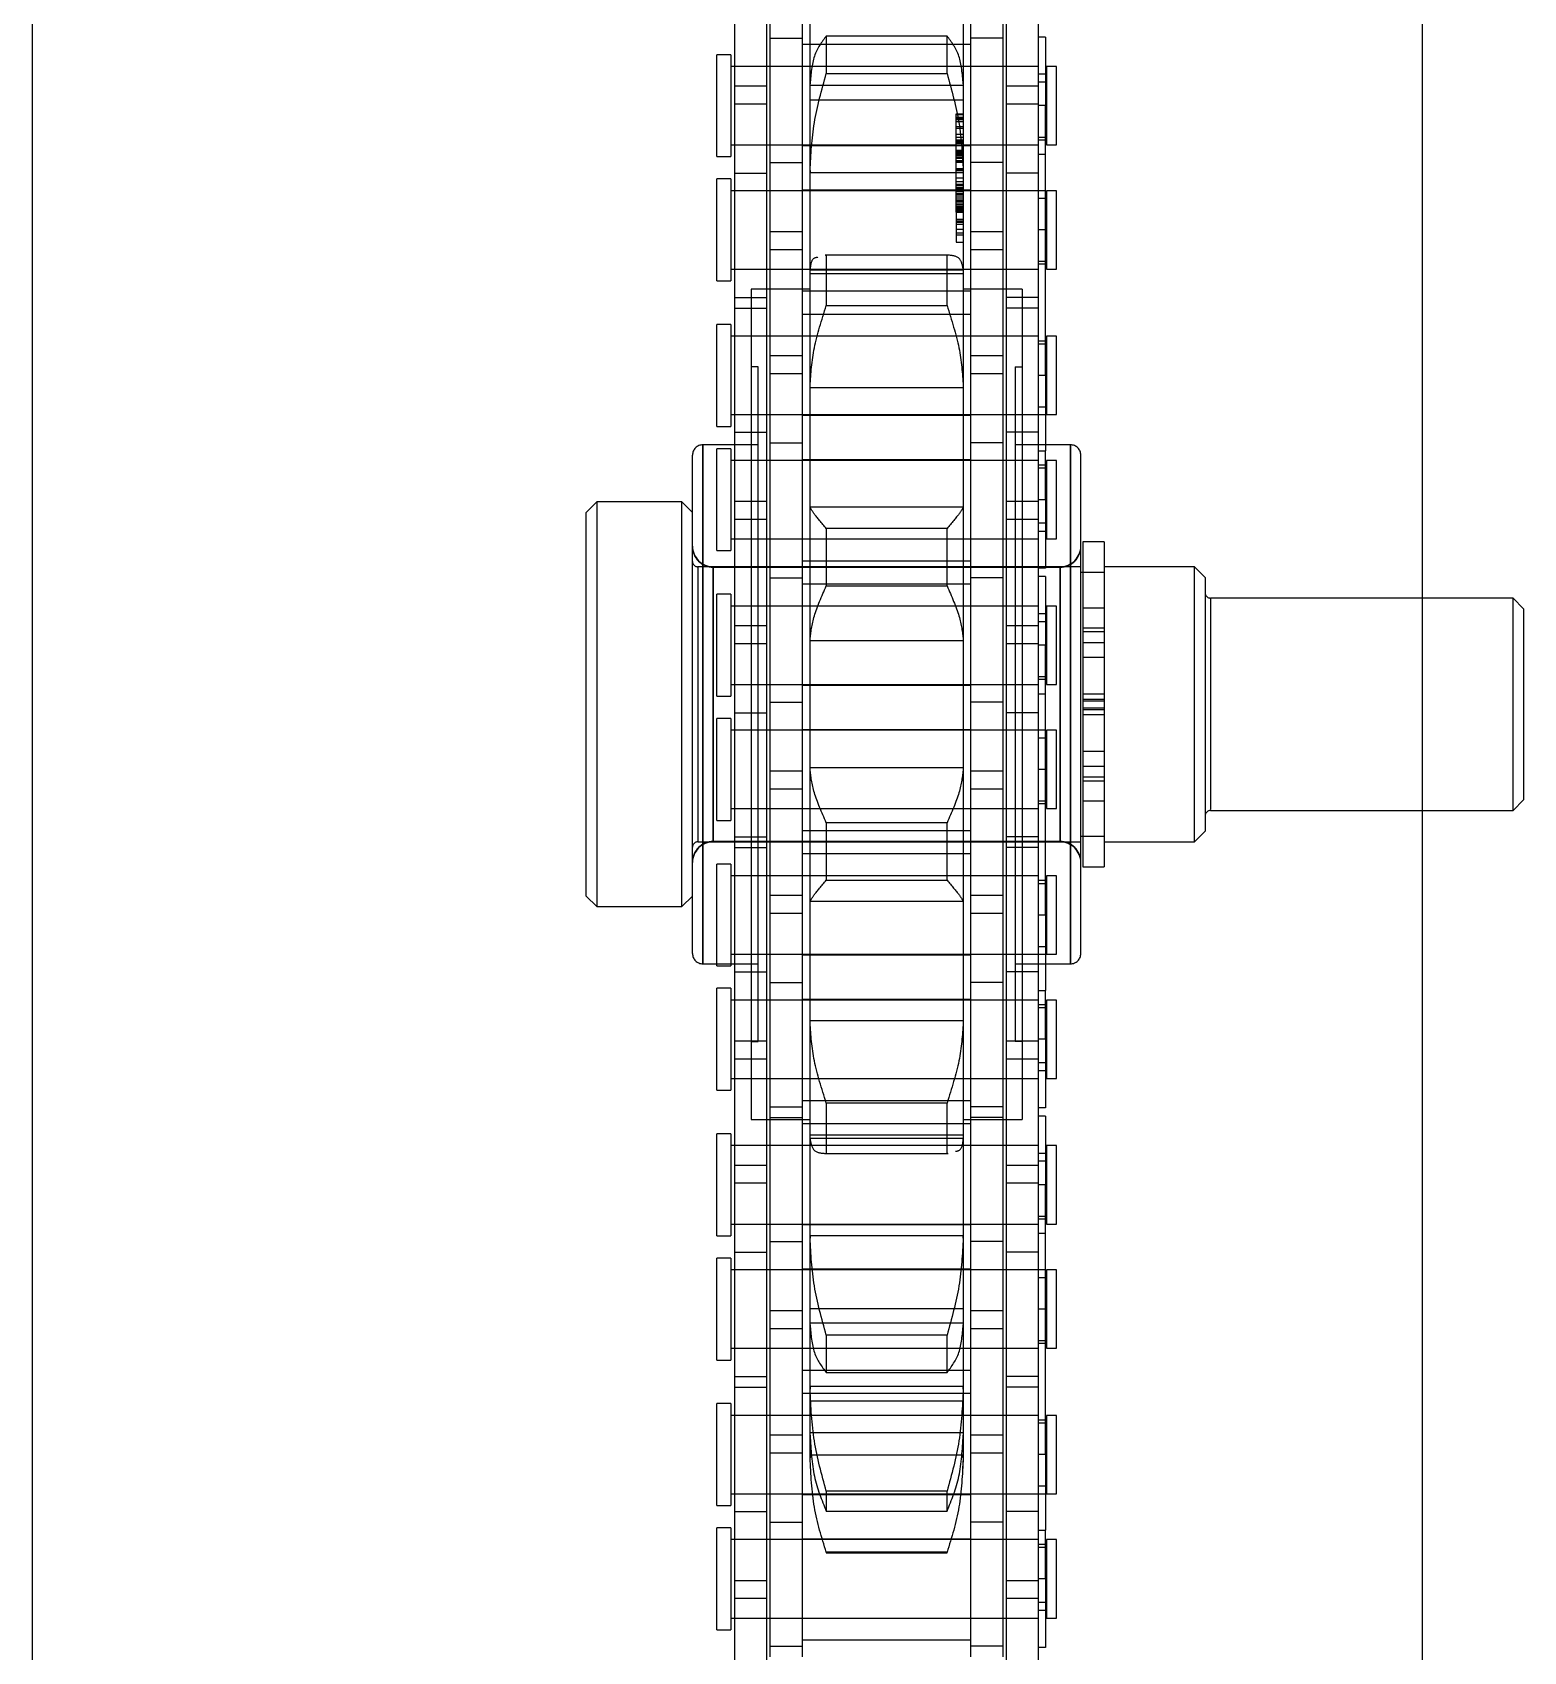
# Model space of a CAD drawing. Header units: metres. Extents: x 0 to 63075, y 0 to 44550.
# Drawn here: x 14315.1 to 14385.4, y 28914.9 to 28991.1 of the extents above; entities that cross this region are included whole.
import ezdxf

# ---------------------------------------------------------------- set-up
doc = ezdxf.new("R2010")
doc.units = ezdxf.units.M
doc.header["$LTSCALE"] = 75
doc.linetypes.add('HIDDEN2', pattern=[4.7625, 3.175, -1.5875])
for name, color, linetype in [('SDM', 7, 'Continuous'), ('SL4', 4, 'Continuous'), ('ST1', 7, 'HIDDEN2')]:
    doc.layers.add(name, color=color, linetype=linetype)

# ---------------------------------------------------------------- blocks, each defined once
blk = doc.blocks.new('A$Ca53c419a')
at = {"layer": 'SL4'}
for p, q in [((2339.738, 281.235), (3664.713, 281.235)), ((2339.738, 215.76), (3664.713, 215.76))]:
    blk.add_line(p, q, dxfattribs=at)
at = {"layer": 'ST1'}
for p, q in [((2549.87, 255.145), (2549.37, 254.645)), ((2568.42, 254.645), (2549.37, 254.645)), ((2549.37, 254.645), (2549.37, 250.645)), ((2549.87, 255.145), (2567.92, 255.145)), ((2568.42, 254.645), (2567.92, 255.145)), ((2568.42, 250.645), (2568.42, 254.645)), ((2547.169, 250.145), (2570.621, 250.145)), ((2549.37, 250.645), (2568.42, 250.645)), ((2549.37, 250.645), (2549.87, 250.145)), ((2567.92, 250.145), (2568.42, 250.645)), ((2546.68, 249.656), (2571.11, 249.656)), ((2546.68, 249.656), (2546.68, 247.056)), ((2571.11, 249.656), (2546.68, 249.656)), ((2565.37, 249.895), (2552.42, 249.895)), ((2552.42, 249.895), (2552.42, 231.855)), ((2565.37, 231.855), (2565.37, 249.895)), ((2571.11, 247.056), (2571.11, 249.656)), ((2515.329, 249), (2520.126, 249)), ((2515.329, 249), (2515.329, 248.342)), ((2520.126, 248.342), (2520.126, 249)), ((2521.177, 249), (2525.974, 249)), ((2521.177, 249), (2521.177, 248.342)), ((2525.974, 248.342), (2525.974, 249)), ((2528.029, 249), (2532.826, 249)), ((2528.029, 249), (2528.029, 248.342)), ((2532.826, 248.342), (2532.826, 249)), ((2533.877, 249), (2538.674, 249)), ((2533.877, 249), (2533.877, 248.342)), ((2538.674, 248.342), (2538.674, 249)), ((2540.729, 249), (2545.526, 249)), ((2540.729, 249), (2540.729, 248.342)), ((2545.526, 248.342), (2545.526, 249)), ((2546.577, 249), (2551.374, 249)), ((2546.577, 249), (2546.577, 248.342)), ((2551.374, 248.342), (2551.374, 249)), ((2552.42, 249.168), (2552.42, 232.832)), ((2565.345, 249.168), (2552.445, 249.168)), ((2552.445, 232.832), (2552.445, 249.168)), ((2552.445, 249.168), (2565.345, 249.168)), ((2553.429, 249), (2558.226, 249)), ((2553.429, 249), (2553.429, 248.342)), ((2558.226, 248.342), (2558.226, 249)), ((2559.277, 249), (2564.074, 249)), ((2559.277, 249), (2559.277, 248.342)), ((2564.074, 248.342), (2564.074, 249)), ((2565.345, 249.168), (2565.345, 232.832)), ((2565.37, 232.832), (2565.37, 249.168)), ((2566.129, 249), (2570.926, 249)), ((2566.129, 249), (2566.129, 248.342)), ((2570.926, 248.342), (2570.926, 249)), ((2571.977, 249), (2576.774, 249)), ((2571.977, 249), (2571.977, 248.342)), ((2576.774, 248.342), (2576.774, 249)), ((2578.829, 249), (2583.626, 249)), ((2578.829, 249), (2578.829, 248.342)), ((2583.626, 248.342), (2583.626, 249)), ((2584.677, 249), (2589.474, 249)), ((2584.677, 249), (2584.677, 248.342)), ((2589.474, 248.342), (2589.474, 249)), ((2507.701, 248.157), (2516.796, 248.157)), ((2520.126, 248.342), (2515.329, 248.342)), ((2515.883, 248.342), (2515.883, 233.843)), ((2515.883, 248.157), (2515.883, 246.637)), ((2516.796, 248.157), (2517.656, 248.157)), ((2516.796, 246.637), (2516.796, 248.157)), ((2517.656, 248.157), (2526.751, 248.157)), ((2517.656, 248.157), (2517.656, 246.637)), ((2519.573, 233.843), (2519.573, 248.342)), ((2519.573, 246.637), (2519.573, 248.157)), ((2520.903, 248.157), (2520.903, 246.637)), ((2525.974, 248.342), (2521.177, 248.342)), ((2521.731, 248.342), (2521.731, 233.843)), ((2521.731, 248.157), (2521.731, 246.637)), ((2525.421, 233.843), (2525.421, 248.342)), ((2525.421, 246.637), (2525.421, 248.157)), ((2526.751, 248.157), (2526.751, 246.637)), ((2526.751, 248.157), (2533.101, 248.157)), ((2527.253, 248.157), (2527.253, 246.637)), ((2532.826, 248.342), (2528.029, 248.342)), ((2528.583, 248.342), (2528.583, 233.843)), ((2528.583, 248.157), (2528.583, 246.637)), ((2532.273, 233.843), (2532.273, 248.342)), ((2532.273, 246.637), (2532.273, 248.157)), ((2533.101, 248.157), (2533.101, 246.637)), ((2533.101, 248.157), (2542.196, 248.157)), ((2538.674, 248.342), (2533.877, 248.342)), ((2534.431, 248.342), (2534.431, 233.843)), ((2534.431, 248.157), (2534.431, 246.637)), ((2536.348, 246.637), (2536.348, 248.157)), ((2537.208, 248.157), (2537.208, 246.637)), ((2538.121, 233.843), (2538.121, 248.342)), ((2538.121, 246.637), (2538.121, 248.157)), ((2545.526, 248.342), (2540.729, 248.342)), ((2541.283, 248.342), (2541.283, 233.843)), ((2541.283, 248.157), (2541.283, 246.637)), ((2542.196, 248.157), (2543.056, 248.157)), ((2542.196, 246.637), (2542.196, 248.157)), ((2543.056, 248.157), (2552.151, 248.157)), ((2543.056, 248.157), (2543.056, 246.637)), ((2544.973, 233.843), (2544.973, 248.342)), ((2544.973, 246.637), (2544.973, 248.157)), ((2546.303, 248.157), (2546.303, 246.637)), ((2551.374, 248.342), (2546.577, 248.342)), ((2547.131, 248.342), (2547.131, 233.843)), ((2547.131, 248.157), (2547.131, 246.637)), ((2550.821, 233.843), (2550.821, 248.342)), ((2550.821, 246.637), (2550.821, 248.157)), ((2552.151, 248.157), (2552.151, 246.637)), ((2552.151, 248.157), (2558.501, 248.157)), ((2552.653, 248.157), (2552.653, 246.637)), ((2558.226, 248.342), (2553.429, 248.342)), ((2553.983, 248.342), (2553.983, 233.843)), ((2553.983, 248.157), (2553.983, 246.637)), ((2557.673, 233.843), (2557.673, 248.342)), ((2557.673, 246.637), (2557.673, 248.157)), ((2558.501, 248.157), (2558.501, 246.637)), ((2558.501, 248.157), (2567.596, 248.157)), ((2564.074, 248.342), (2559.277, 248.342)), ((2559.831, 248.342), (2559.831, 233.843)), ((2559.831, 248.157), (2559.831, 246.637)), ((2561.748, 246.637), (2561.748, 248.157)), ((2562.608, 248.157), (2562.608, 246.637)), ((2563.521, 233.843), (2563.521, 248.342)), ((2563.521, 246.637), (2563.521, 248.157)), ((2570.926, 248.342), (2566.129, 248.342)), ((2566.683, 248.342), (2566.683, 233.843)), ((2566.683, 248.157), (2566.683, 246.637)), ((2567.596, 248.157), (2568.456, 248.157)), ((2567.596, 246.637), (2567.596, 248.157)), ((2568.456, 248.157), (2577.551, 248.157)), ((2568.456, 248.157), (2568.456, 246.637)), ((2570.373, 233.843), (2570.373, 248.342)), ((2570.373, 246.637), (2570.373, 248.157)), ((2571.703, 248.157), (2571.703, 246.637)), ((2576.774, 248.342), (2571.977, 248.342)), ((2572.531, 248.342), (2572.531, 233.843)), ((2572.531, 248.157), (2572.531, 246.637)), ((2576.221, 233.843), (2576.221, 248.342)), ((2576.221, 246.637), (2576.221, 248.157)), ((2577.551, 248.157), (2577.551, 246.637)), ((2577.551, 248.157), (2583.901, 248.157)), ((2578.053, 248.157), (2578.053, 246.637)), ((2583.626, 248.342), (2578.829, 248.342)), ((2579.383, 248.342), (2579.383, 233.843)), ((2579.383, 248.157), (2579.383, 246.637)), ((2583.073, 233.843), (2583.073, 248.342)), ((2583.073, 246.637), (2583.073, 248.157)), ((2583.901, 248.157), (2583.901, 246.637)), ((2583.901, 248.157), (2592.996, 248.157)), ((2589.474, 248.342), (2584.677, 248.342)), ((2585.231, 248.342), (2585.231, 233.843)), ((2585.231, 248.157), (2585.231, 246.637)), ((2587.148, 246.637), (2587.148, 248.157)), ((2588.008, 248.157), (2588.008, 246.637)), ((2588.921, 233.843), (2588.921, 248.342)), ((2588.921, 246.637), (2588.921, 248.157)), ((2578.439, 247.375), (2539.351, 247.375)), ((2539.351, 247.375), (2539.351, 244.605)), ((2543.016, 247.375), (2543.016, 247.056)), ((2543.016, 247.056), (2574.775, 247.056)), ((2574.775, 247.056), (2574.775, 247.375)), ((2578.439, 244.605), (2578.439, 247.375)), ((2507.701, 246.637), (2516.796, 246.637)), ((2514.051, 246.485), (2520.401, 246.485)), ((2514.553, 246.485), (2514.553, 244.965)), ((2515.883, 246.485), (2515.883, 244.965)), ((2516.796, 246.637), (2517.656, 246.637)), ((2517.656, 246.637), (2526.751, 246.637)), ((2519.573, 244.965), (2519.573, 246.485)), ((2520.401, 246.485), (2520.401, 244.965)), ((2520.401, 246.485), (2529.496, 246.485)), ((2521.731, 246.485), (2521.731, 244.965)), ((2523.648, 244.965), (2523.648, 246.485)), ((2524.508, 246.485), (2524.508, 244.965)), ((2525.421, 244.965), (2525.421, 246.485)), ((2526.751, 246.637), (2533.101, 246.637)), ((2528.583, 246.485), (2528.583, 244.965)), ((2529.496, 246.485), (2530.356, 246.485)), ((2529.496, 244.965), (2529.496, 246.485)), ((2530.356, 246.485), (2539.451, 246.485)), ((2530.356, 246.485), (2530.356, 244.965)), ((2532.273, 244.965), (2532.273, 246.485)), ((2533.101, 246.637), (2542.196, 246.637)), ((2533.603, 246.485), (2533.603, 244.965)), ((2534.431, 246.485), (2534.431, 244.965)), ((2538.121, 244.965), (2538.121, 246.485)), ((2539.451, 246.485), (2539.451, 244.965)), ((2539.451, 246.485), (2545.801, 246.485)), ((2539.953, 246.485), (2539.953, 244.965)), ((2541.283, 246.485), (2541.283, 244.965)), ((2542.196, 246.637), (2543.056, 246.637)), ((2543.056, 246.637), (2552.151, 246.637)), ((2544.973, 244.965), (2544.973, 246.485)), ((2545.801, 246.485), (2545.801, 244.965)), ((2545.801, 246.485), (2554.896, 246.485)), ((2547.131, 246.485), (2547.131, 244.965)), ((2549.048, 244.965), (2549.048, 246.485)), ((2549.908, 246.485), (2549.908, 244.965)), ((2550.821, 244.965), (2550.821, 246.485)), ((2552.151, 246.637), (2558.501, 246.637)), ((2553.983, 246.485), (2553.983, 244.965)), ((2554.896, 246.485), (2555.756, 246.485)), ((2554.896, 244.965), (2554.896, 246.485)), ((2555.756, 246.485), (2564.851, 246.485)), ((2555.756, 246.485), (2555.756, 244.965)), ((2557.673, 244.965), (2557.673, 246.485)), ((2558.501, 246.637), (2567.596, 246.637)), ((2559.003, 246.485), (2559.003, 244.965)), ((2559.831, 246.485), (2559.831, 244.965)), ((2563.521, 244.965), (2563.521, 246.485)), ((2564.851, 246.485), (2564.851, 244.965)), ((2564.851, 246.485), (2571.201, 246.485)), ((2565.353, 246.485), (2565.353, 244.965)), ((2566.683, 246.485), (2566.683, 244.965)), ((2567.596, 246.637), (2568.456, 246.637)), ((2568.456, 246.637), (2577.551, 246.637)), ((2570.373, 244.965), (2570.373, 246.485)), ((2571.201, 246.485), (2571.201, 244.965)), ((2571.201, 246.485), (2580.296, 246.485)), ((2572.531, 246.485), (2572.531, 244.965)), ((2574.448, 244.965), (2574.448, 246.485)), ((2575.308, 246.485), (2575.308, 244.965)), ((2576.221, 244.965), (2576.221, 246.485)), ((2577.551, 246.637), (2583.901, 246.637)), ((2579.383, 246.485), (2579.383, 244.965)), ((2580.296, 246.485), (2581.156, 246.485)), ((2580.296, 244.965), (2580.296, 246.485)), ((2581.156, 246.485), (2590.251, 246.485)), ((2581.156, 246.485), (2581.156, 244.965)), ((2583.073, 244.965), (2583.073, 246.485)), ((2583.901, 246.637), (2592.996, 246.637)), ((2584.403, 246.485), (2584.403, 244.965)), ((2585.231, 246.485), (2585.231, 244.965)), ((2588.921, 244.965), (2588.921, 246.485)), ((2590.251, 246.485), (2590.251, 244.965)), ((2590.251, 246.485), (2596.601, 246.485)), ((2514.051, 244.965), (2520.401, 244.965)), ((2514.836, 237.035), (2514.836, 244.965)), ((2515.883, 244.965), (2515.883, 237.035)), ((2519.573, 237.035), (2519.573, 244.965)), ((2519.616, 244.965), (2519.616, 237.035)), ((2520.401, 244.965), (2529.496, 244.965)), ((2521.688, 237.035), (2521.688, 244.965)), ((2521.731, 244.965), (2521.731, 237.035)), ((2525.421, 237.035), (2525.421, 244.965)), ((2526.468, 244.965), (2526.468, 237.035)), ((2527.536, 237.035), (2527.536, 244.965)), ((2528.583, 244.965), (2528.583, 237.035)), ((2529.496, 244.965), (2530.356, 244.965)), ((2530.356, 244.965), (2539.451, 244.965)), ((2532.273, 237.035), (2532.273, 244.965)), ((2532.316, 244.965), (2532.316, 237.035)), ((2534.388, 237.035), (2534.388, 244.965)), ((2534.431, 244.965), (2534.431, 237.035)), ((2538.121, 237.035), (2538.121, 244.965)), ((2539.168, 244.965), (2539.168, 237.035)), ((2539.451, 244.965), (2545.801, 244.965)), ((2540.236, 237.035), (2540.236, 244.965)), ((2541.283, 244.965), (2541.283, 237.035)), ((2544.973, 237.035), (2544.973, 244.965)), ((2545.016, 244.965), (2545.016, 237.035)), ((2545.801, 244.965), (2554.896, 244.965)), ((2547.088, 237.035), (2547.088, 244.965)), ((2547.131, 244.965), (2547.131, 237.035)), ((2550.821, 237.035), (2550.821, 244.965)), ((2551.868, 244.965), (2551.868, 237.035)), ((2552.936, 237.035), (2552.936, 244.965)), ((2553.983, 244.965), (2553.983, 237.035)), ((2554.896, 244.965), (2555.756, 244.965)), ((2555.756, 244.965), (2564.851, 244.965)), ((2557.673, 237.035), (2557.673, 244.965)), ((2557.716, 244.965), (2557.716, 237.035)), ((2559.788, 237.035), (2559.788, 244.965)), ((2559.831, 244.965), (2559.831, 237.035)), ((2563.521, 237.035), (2563.521, 244.965)), ((2564.568, 244.965), (2564.568, 237.035)), ((2564.851, 244.965), (2571.201, 244.965)), ((2565.636, 237.035), (2565.636, 244.965)), ((2566.683, 244.965), (2566.683, 237.035)), ((2570.373, 237.035), (2570.373, 244.965)), ((2570.416, 244.965), (2570.416, 237.035)), ((2571.201, 244.965), (2580.296, 244.965)), ((2572.488, 237.035), (2572.488, 244.965)), ((2572.531, 244.965), (2572.531, 237.035)), ((2576.221, 237.035), (2576.221, 244.965)), ((2577.268, 244.965), (2577.268, 237.035)), ((2578.336, 237.035), (2578.336, 244.965)), ((2579.383, 244.965), (2579.383, 237.035)), ((2580.296, 244.965), (2581.156, 244.965)), ((2581.156, 244.965), (2590.251, 244.965)), ((2583.073, 237.035), (2583.073, 244.965)), ((2583.116, 244.965), (2583.116, 237.035)), ((2585.188, 237.035), (2585.188, 244.965)), ((2585.231, 244.965), (2585.231, 237.035)), ((2588.921, 237.035), (2588.921, 244.965)), ((2589.968, 244.965), (2589.968, 237.035)), ((2590.251, 244.965), (2596.601, 244.965)), ((2523.288, 244.605), (2523.428, 244.605)), ((2523.428, 244.605), (2523.555, 244.605)), ((2523.555, 244.605), (2523.428, 244.605)), ((2523.555, 237.395), (2523.555, 244.605)), ((2523.555, 244.605), (2524.485, 244.605)), ((2524.485, 244.605), (2526.65, 244.605)), ((2524.594, 237.395), (2524.594, 244.605)), ((2526.092, 237.395), (2526.092, 244.605)), ((2526.65, 244.605), (2526.778, 244.605)), ((2526.778, 244.605), (2526.65, 244.605)), ((2526.778, 237.395), (2526.778, 244.605)), ((2526.778, 244.605), (2529.692, 244.605)), ((2529.692, 244.605), (2533.76, 244.605)), ((2529.77, 237.395), (2529.77, 244.605)), ((2530.439, 237.395), (2530.439, 244.605)), ((2533.76, 244.605), (2533.876, 244.605)), ((2533.876, 244.605), (2533.76, 244.605)), ((2533.876, 237.395), (2533.876, 244.605)), ((2533.876, 244.605), (2538.421, 244.605)), ((2538.421, 244.605), (2543.903, 244.605)), ((2538.459, 237.395), (2538.459, 244.605)), ((2538.609, 237.395), (2538.609, 244.605)), ((2543.903, 244.605), (2543.991, 244.605)), ((2543.991, 237.395), (2543.991, 244.605)), ((2543.991, 244.605), (2549.613, 244.605)), ((2549.613, 237.395), (2549.613, 244.605)), ((2549.613, 244.605), (2549.619, 244.605)), ((2549.619, 244.605), (2555.853, 244.605)), ((2555.853, 244.605), (2555.903, 244.605)), ((2555.903, 237.395), (2555.903, 244.605)), ((2555.903, 244.605), (2561.887, 244.605)), ((2561.887, 237.395), (2561.887, 244.605)), ((2561.887, 244.605), (2561.937, 244.605)), ((2561.937, 244.605), (2568.171, 244.605)), ((2568.171, 244.605), (2568.177, 244.605)), ((2568.177, 237.395), (2568.177, 244.605)), ((2568.177, 244.605), (2573.799, 244.605)), ((2573.799, 237.395), (2573.799, 244.605)), ((2573.799, 244.605), (2573.887, 244.605)), ((2573.887, 244.605), (2579.369, 244.605)), ((2579.181, 244.605), (2579.181, 237.395)), ((2579.331, 237.395), (2579.331, 244.605)), ((2579.369, 244.605), (2583.914, 244.605)), ((2583.914, 237.395), (2583.914, 244.605)), ((2583.914, 244.605), (2584.03, 244.605)), ((2584.03, 244.605), (2583.914, 244.605)), ((2584.03, 244.605), (2588.098, 244.605)), ((2587.351, 244.605), (2587.351, 237.395)), ((2588.02, 237.395), (2588.02, 244.605)), ((2588.098, 244.605), (2591.012, 244.605)), ((2518.979, 243.843), (2518.955, 243.843)), ((2518.955, 243.843), (2518.955, 238.157)), ((2518.979, 238.157), (2518.979, 243.843)), ((2521.855, 243.843), (2520.917, 243.843)), ((2520.917, 243.843), (2520.917, 238.157)), ((2521.855, 238.157), (2521.855, 243.843)), ((2529.199, 243.843), (2527.436, 243.843)), ((2527.436, 243.843), (2527.436, 238.157)), ((2529.199, 238.157), (2529.199, 243.843)), ((2537.747, 243.901), (2537.747, 238.099)), ((2540.125, 243.843), (2537.749, 243.843)), ((2537.749, 243.843), (2537.749, 238.157)), ((2540.125, 238.157), (2540.125, 243.843)), ((2553.314, 243.843), (2550.613, 243.843)), ((2550.613, 243.843), (2550.613, 238.157)), ((2553.314, 238.157), (2553.314, 243.843)), ((2564.476, 243.843), (2564.476, 238.157)), ((2567.177, 243.843), (2564.476, 243.843)), ((2567.177, 238.157), (2567.177, 243.843)), ((2577.665, 243.843), (2577.665, 238.157)), ((2580.041, 243.843), (2577.665, 243.843)), ((2580.041, 243.843), (2580.026, 243.901)), ((2580.041, 238.157), (2580.041, 243.843)), ((2580.043, 238.099), (2580.043, 243.901)), ((2588.591, 243.843), (2588.591, 238.157)), ((2590.354, 243.843), (2588.591, 243.843)), ((2590.354, 238.157), (2590.354, 243.843)), ((2518.955, 238.157), (2518.979, 238.157)), ((2520.917, 238.157), (2521.855, 238.157)), ((2527.436, 238.157), (2529.199, 238.157)), ((2537.749, 238.157), (2540.125, 238.157)), ((2537.749, 238.157), (2537.764, 238.099)), ((2550.613, 238.157), (2553.314, 238.157)), ((2564.476, 238.157), (2567.177, 238.157)), ((2577.665, 238.157), (2580.041, 238.157)), ((2588.591, 238.157), (2590.354, 238.157)), ((2522.791, 237.405), (2523.288, 237.395)), ((2523.428, 237.395), (2523.288, 237.395)), ((2523.555, 237.395), (2523.428, 237.395)), ((2523.428, 237.395), (2523.555, 237.395)), ((2524.485, 237.395), (2523.555, 237.395)), ((2526.65, 237.395), (2524.485, 237.395)), ((2526.778, 237.395), (2526.65, 237.395)), ((2526.65, 237.395), (2526.778, 237.395)), ((2529.692, 237.395), (2526.778, 237.395)), ((2533.76, 237.395), (2529.692, 237.395)), ((2533.876, 237.395), (2533.76, 237.395)), ((2533.76, 237.395), (2533.876, 237.395)), ((2538.421, 237.395), (2533.876, 237.395)), ((2543.903, 237.395), (2538.421, 237.395)), ((2539.351, 237.395), (2539.351, 234.625)), ((2543.991, 237.395), (2543.903, 237.395)), ((2549.613, 237.395), (2543.991, 237.395)), ((2549.619, 237.395), (2549.613, 237.395)), ((2555.853, 237.395), (2549.619, 237.395)), ((2555.903, 237.395), (2555.853, 237.395)), ((2561.887, 237.395), (2555.903, 237.395)), ((2561.937, 237.395), (2561.887, 237.395)), ((2568.171, 237.395), (2561.937, 237.395)), ((2568.177, 237.395), (2568.171, 237.395)), ((2573.799, 237.395), (2568.177, 237.395)), ((2573.887, 237.395), (2573.799, 237.395)), ((2579.369, 237.395), (2573.887, 237.395)), ((2578.439, 234.625), (2578.439, 237.395)), ((2583.914, 237.395), (2579.369, 237.395)), ((2581.496, 237.73), (2580.656, 237.73)), ((2580.656, 237.73), (2580.656, 237.395)), ((2580.991, 237.73), (2580.991, 237.395)), ((2581.094, 237.73), (2581.094, 237.395)), ((2581.264, 237.73), (2581.264, 237.395)), ((2581.648, 237.73), (2581.496, 237.73)), ((2581.496, 237.73), (2581.496, 237.395)), ((2581.599, 237.73), (2581.599, 237.395)), ((2582.063, 237.73), (2581.648, 237.73)), ((2581.648, 237.73), (2581.648, 237.395)), ((2581.74, 237.73), (2581.74, 237.395)), ((2582.063, 237.73), (2584.492, 237.73)), ((2582.063, 237.73), (2582.063, 237.395)), ((2582.122, 237.73), (2582.122, 237.395)), ((2582.122, 237.73), (2582.122, 237.395)), ((2582.173, 237.73), (2582.173, 237.395)), ((2582.186, 237.73), (2582.186, 237.395)), ((2582.187, 237.73), (2582.187, 237.395)), ((2582.244, 237.73), (2582.244, 237.395)), ((2582.321, 237.73), (2582.321, 237.395)), ((2582.329, 237.73), (2582.329, 237.395)), ((2582.36, 237.73), (2582.36, 237.395)), ((2582.434, 237.73), (2582.434, 237.395)), ((2582.437, 237.73), (2582.437, 237.395)), ((2582.445, 237.73), (2582.445, 237.395)), ((2582.458, 237.73), (2582.458, 237.395)), ((2582.551, 237.73), (2582.551, 237.395)), ((2582.571, 237.73), (2582.571, 237.395)), ((2582.579, 237.73), (2582.579, 237.395)), ((2582.647, 237.73), (2582.647, 237.395)), ((2582.74, 237.73), (2582.74, 237.395)), ((2582.824, 237.73), (2582.824, 237.395)), ((2582.904, 237.73), (2582.904, 237.395)), ((2582.953, 237.73), (2582.953, 237.395)), ((2583.056, 237.73), (2583.056, 237.395)), ((2583.089, 237.73), (2583.089, 237.395)), ((2583.091, 237.73), (2583.091, 237.395)), ((2583.124, 237.73), (2583.124, 237.395)), ((2583.163, 237.73), (2583.163, 237.395)), ((2583.197, 237.73), (2583.197, 237.395)), ((2583.201, 237.73), (2583.201, 237.395)), ((2583.226, 237.73), (2583.226, 237.395)), ((2583.23, 237.73), (2583.23, 237.395)), ((2583.318, 237.73), (2583.318, 237.395)), ((2583.332, 237.73), (2583.332, 237.395)), ((2583.348, 237.73), (2583.348, 237.395)), ((2583.367, 237.73), (2583.367, 237.395)), ((2583.375, 237.73), (2583.375, 237.395)), ((2583.509, 237.73), (2583.509, 237.395)), ((2583.668, 237.395), (2583.668, 237.73)), ((2584.03, 237.395), (2583.914, 237.395)), ((2584.003, 237.395), (2584.003, 237.73)), ((2588.098, 237.395), (2584.03, 237.395)), ((2584.051, 237.73), (2584.051, 237.395)), ((2584.112, 237.73), (2584.112, 237.395)), ((2584.412, 237.73), (2584.412, 237.395)), ((2584.453, 237.73), (2584.453, 237.395)), ((2584.474, 237.73), (2584.474, 237.395)), ((2584.492, 237.73), (2584.882, 237.73)), ((2584.492, 237.73), (2584.492, 237.395)), ((2584.602, 237.73), (2584.602, 237.395)), ((2584.648, 237.73), (2584.648, 237.395)), ((2584.728, 237.73), (2584.728, 237.395)), ((2584.782, 237.73), (2584.782, 237.395)), ((2584.837, 237.73), (2584.837, 237.395)), ((2584.854, 237.73), (2584.854, 237.395)), ((2584.875, 237.73), (2584.875, 237.395)), ((2584.882, 237.73), (2585.73, 237.73)), ((2584.882, 237.73), (2584.882, 237.395)), ((2584.955, 237.73), (2584.955, 237.395)), ((2584.978, 237.73), (2584.978, 237.395)), ((2585.313, 237.73), (2585.313, 237.395)), ((2585.34, 237.73), (2585.34, 237.395)), ((2585.386, 237.73), (2585.386, 237.395)), ((2585.424, 237.73), (2585.424, 237.395)), ((2585.472, 237.73), (2585.472, 237.395)), ((2585.593, 237.73), (2585.593, 237.395)), ((2585.73, 237.73), (2585.73, 237.395)), ((2585.73, 237.73), (2586.012, 237.73)), ((2586.012, 237.73), (2586.096, 237.73)), ((2586.012, 237.73), (2586.012, 237.395)), ((2586.096, 237.73), (2586.096, 237.395)), ((2586.096, 237.73), (2586.421, 237.73)), ((2586.33, 237.73), (2586.33, 237.395)), ((2586.421, 237.73), (2586.457, 237.73)), ((2586.421, 237.73), (2586.421, 237.395)), ((2586.457, 237.73), (2586.457, 237.395)), ((2586.457, 237.73), (2586.664, 237.73)), ((2586.499, 237.73), (2586.499, 237.395)), ((2586.537, 237.73), (2586.537, 237.395)), ((2586.654, 237.73), (2586.654, 237.395)), ((2586.664, 237.73), (2586.664, 237.395)), ((2586.664, 237.73), (2586.699, 237.73)), ((2586.684, 237.73), (2586.684, 237.395)), ((2586.699, 237.73), (2586.699, 237.395)), ((2591.012, 237.395), (2588.098, 237.395)), ((2514.051, 237.035), (2520.401, 237.035)), ((2514.553, 235.515), (2514.553, 237.035)), ((2515.883, 237.035), (2515.883, 235.515)), ((2519.573, 235.515), (2519.573, 237.035)), ((2520.401, 235.515), (2520.401, 237.035)), ((2520.401, 237.035), (2529.496, 237.035)), ((2521.731, 237.035), (2521.731, 235.515)), ((2523.648, 235.515), (2523.648, 237.035)), ((2524.508, 237.035), (2524.508, 235.515)), ((2525.421, 235.515), (2525.421, 237.035)), ((2528.583, 237.035), (2528.583, 235.515)), ((2529.496, 237.035), (2530.356, 237.035)), ((2529.496, 235.515), (2529.496, 237.035)), ((2530.356, 237.035), (2539.451, 237.035)), ((2530.356, 237.035), (2530.356, 235.515)), ((2532.273, 235.515), (2532.273, 237.035)), ((2533.603, 235.515), (2533.603, 237.035)), ((2534.431, 237.035), (2534.431, 235.515)), ((2538.121, 235.515), (2538.121, 237.035)), ((2539.451, 235.515), (2539.451, 237.035)), ((2539.451, 237.035), (2545.801, 237.035)), ((2539.953, 235.515), (2539.953, 237.035)), ((2541.283, 237.035), (2541.283, 235.515)), ((2544.973, 235.515), (2544.973, 237.035)), ((2545.801, 235.515), (2545.801, 237.035)), ((2545.801, 237.035), (2554.896, 237.035)), ((2547.131, 237.035), (2547.131, 235.515)), ((2549.048, 235.515), (2549.048, 237.035)), ((2549.908, 237.035), (2549.908, 235.515)), ((2550.821, 235.515), (2550.821, 237.035)), ((2553.983, 237.035), (2553.983, 235.515)), ((2554.896, 237.035), (2555.756, 237.035)), ((2554.896, 235.515), (2554.896, 237.035)), ((2555.756, 237.035), (2564.851, 237.035)), ((2555.756, 237.035), (2555.756, 235.515)), ((2557.673, 235.515), (2557.673, 237.035)), ((2559.003, 235.515), (2559.003, 237.035)), ((2559.831, 237.035), (2559.831, 235.515)), ((2563.521, 235.515), (2563.521, 237.035)), ((2564.851, 235.515), (2564.851, 237.035)), ((2564.851, 237.035), (2571.201, 237.035)), ((2565.353, 235.515), (2565.353, 237.035)), ((2566.683, 237.035), (2566.683, 235.515)), ((2570.373, 235.515), (2570.373, 237.035)), ((2571.201, 235.515), (2571.201, 237.035)), ((2571.201, 237.035), (2580.296, 237.035)), ((2572.531, 237.035), (2572.531, 235.515)), ((2574.448, 235.515), (2574.448, 237.035)), ((2575.308, 237.035), (2575.308, 235.515)), ((2576.221, 235.515), (2576.221, 237.035)), ((2579.383, 237.035), (2579.383, 235.515)), ((2580.296, 237.035), (2581.156, 237.035)), ((2580.296, 235.515), (2580.296, 237.035)), ((2581.156, 237.035), (2590.251, 237.035)), ((2581.156, 237.035), (2581.156, 235.515)), ((2583.073, 235.515), (2583.073, 237.035)), ((2584.403, 235.515), (2584.403, 237.035)), ((2585.231, 237.035), (2585.231, 235.515)), ((2588.921, 235.515), (2588.921, 237.035)), ((2590.251, 235.515), (2590.251, 237.035)), ((2590.251, 237.035), (2596.601, 237.035)), ((2507.701, 235.363), (2516.796, 235.363)), ((2514.051, 235.515), (2520.401, 235.515)), ((2515.883, 235.363), (2515.883, 233.843)), ((2516.796, 235.363), (2517.656, 235.363)), ((2516.796, 233.843), (2516.796, 235.363)), ((2517.656, 235.363), (2526.751, 235.363)), ((2517.656, 235.363), (2517.656, 233.843)), ((2519.573, 233.843), (2519.573, 235.363)), ((2520.401, 235.515), (2529.496, 235.515)), ((2520.903, 233.843), (2520.903, 235.363)), ((2521.731, 235.363), (2521.731, 233.511)), ((2525.421, 233.843), (2525.421, 235.363)), ((2526.751, 233.843), (2526.751, 235.363)), ((2526.751, 235.363), (2533.101, 235.363)), ((2527.253, 233.843), (2527.253, 235.363)), ((2528.583, 235.363), (2528.583, 233.843)), ((2529.496, 235.515), (2530.356, 235.515)), ((2530.356, 235.515), (2539.451, 235.515)), ((2532.273, 233.511), (2532.273, 235.363)), ((2533.101, 233.843), (2533.101, 235.363)), ((2533.101, 235.363), (2542.196, 235.363)), ((2534.431, 235.363), (2534.431, 233.843)), ((2536.348, 233.843), (2536.348, 235.363)), ((2537.208, 235.363), (2537.208, 233.843)), ((2538.121, 233.843), (2538.121, 235.363)), ((2539.451, 235.515), (2545.801, 235.515)), ((2541.283, 235.363), (2541.283, 233.843)), ((2542.196, 235.363), (2543.056, 235.363)), ((2542.196, 233.843), (2542.196, 235.363)), ((2543.016, 234.625), (2543.016, 234.944)), ((2574.775, 234.944), (2543.016, 234.944)), ((2543.056, 235.363), (2552.151, 235.363)), ((2543.056, 235.363), (2543.056, 233.843)), ((2544.973, 233.843), (2544.973, 235.363)), ((2545.801, 235.515), (2554.896, 235.515)), ((2546.303, 233.843), (2546.303, 235.363)), ((2546.68, 234.944), (2546.68, 232.344)), ((2547.131, 235.363), (2547.131, 233.511)), ((2550.821, 233.843), (2550.821, 235.363)), ((2552.151, 233.843), (2552.151, 235.363)), ((2552.151, 235.363), (2558.501, 235.363)), ((2552.653, 233.843), (2552.653, 235.363)), ((2553.983, 235.363), (2553.983, 233.843)), ((2554.896, 235.515), (2555.756, 235.515)), ((2555.756, 235.515), (2564.851, 235.515)), ((2557.673, 233.511), (2557.673, 235.363)), ((2558.501, 233.843), (2558.501, 235.363)), ((2558.501, 235.363), (2567.596, 235.363)), ((2559.831, 235.363), (2559.831, 233.843)), ((2561.748, 233.843), (2561.748, 235.363)), ((2562.608, 235.363), (2562.608, 233.843)), ((2563.521, 233.843), (2563.521, 235.363)), ((2564.851, 235.515), (2571.201, 235.515)), ((2566.683, 235.363), (2566.683, 233.843)), ((2567.596, 235.363), (2568.456, 235.363)), ((2567.596, 233.843), (2567.596, 235.363)), ((2568.456, 235.363), (2577.551, 235.363)), ((2568.456, 235.363), (2568.456, 233.843)), ((2570.373, 233.843), (2570.373, 235.363)), ((2571.11, 232.344), (2571.11, 234.944)), ((2571.201, 235.515), (2580.296, 235.515)), ((2571.703, 233.843), (2571.703, 235.363)), ((2572.531, 235.363), (2572.531, 233.511)), ((2574.775, 234.944), (2574.775, 234.625)), ((2576.221, 233.843), (2576.221, 235.363)), ((2577.551, 233.843), (2577.551, 235.363)), ((2577.551, 235.363), (2583.901, 235.363)), ((2578.053, 233.843), (2578.053, 235.363)), ((2579.383, 235.363), (2579.383, 233.843)), ((2580.296, 235.515), (2581.156, 235.515)), ((2581.156, 235.515), (2590.251, 235.515)), ((2583.073, 233.511), (2583.073, 235.363)), ((2583.901, 233.843), (2583.901, 235.363)), ((2583.901, 235.363), (2592.996, 235.363)), ((2585.231, 235.363), (2585.231, 233.843)), ((2587.148, 233.843), (2587.148, 235.363)), ((2588.008, 235.363), (2588.008, 233.843)), ((2588.921, 233.843), (2588.921, 235.363)), ((2590.251, 235.515), (2596.601, 235.515)), ((2578.439, 234.625), (2539.351, 234.625)), ((2507.701, 233.843), (2516.796, 233.843)), ((2514.497, 233.511), (2514.497, 233.843)), ((2517.728, 233.511), (2514.497, 233.511)), ((2519.573, 233.474), (2515.883, 233.474)), ((2515.883, 233.474), (2515.883, 233)), ((2516.252, 233.843), (2516.252, 233.474)), ((2516.621, 233.511), (2516.621, 233.843)), ((2516.796, 233.843), (2517.656, 233.843)), ((2517.656, 233.843), (2526.751, 233.843)), ((2517.728, 233.511), (2517.728, 233.843)), ((2517.728, 233.511), (2520.024, 233.511)), ((2519.204, 233.474), (2519.204, 233.843)), ((2519.347, 233.511), (2519.347, 233.843)), ((2519.573, 233), (2519.573, 233.474)), ((2520.024, 233.843), (2520.024, 233.511)), ((2523.576, 233.511), (2520.024, 233.511)), ((2525.421, 233.474), (2521.731, 233.474)), ((2521.731, 233.474), (2521.731, 233)), ((2522.1, 233.843), (2522.1, 233.474)), ((2523.576, 233.511), (2523.576, 233.843)), ((2523.576, 233.511), (2536.276, 233.511)), ((2525.052, 233.474), (2525.052, 233.843)), ((2525.195, 233.511), (2525.195, 233.843)), ((2525.421, 233), (2525.421, 233.474)), ((2526.751, 233.843), (2533.101, 233.843)), ((2532.273, 233.474), (2528.583, 233.474)), ((2528.583, 233.474), (2528.583, 233)), ((2528.809, 233.511), (2528.809, 233.843)), ((2528.952, 233.843), (2528.952, 233.474)), ((2530.428, 233.511), (2530.428, 233.843)), ((2531.904, 233.474), (2531.904, 233.843)), ((2532.273, 233), (2532.273, 233.474)), ((2533.101, 233.843), (2542.196, 233.843)), ((2533.98, 233.511), (2533.98, 233.843)), ((2538.121, 233.474), (2534.431, 233.474)), ((2534.431, 233.474), (2534.431, 233)), ((2534.657, 233.511), (2534.657, 233.843)), ((2534.8, 233.843), (2534.8, 233.474)), ((2536.276, 233.511), (2536.276, 233.843)), ((2539.507, 233.511), (2536.276, 233.511)), ((2537.383, 233.511), (2537.383, 233.843)), ((2537.752, 233.474), (2537.752, 233.843)), ((2538.121, 233), (2538.121, 233.474)), ((2539.507, 233.511), (2539.507, 233.843)), ((2539.897, 233.511), (2539.897, 233.843)), ((2543.128, 233.511), (2539.897, 233.511)), ((2544.973, 233.474), (2541.283, 233.474)), ((2541.283, 233.474), (2541.283, 233)), ((2541.652, 233.843), (2541.652, 233.474)), ((2542.021, 233.511), (2542.021, 233.843)), ((2542.196, 233.843), (2543.056, 233.843)), ((2543.056, 233.843), (2552.151, 233.843)), ((2543.128, 233.511), (2543.128, 233.843)), ((2543.128, 233.511), (2545.424, 233.511)), ((2544.604, 233.474), (2544.604, 233.843)), ((2544.747, 233.511), (2544.747, 233.843)), ((2544.973, 233), (2544.973, 233.474)), ((2545.424, 233.843), (2545.424, 233.511)), ((2548.976, 233.511), (2545.424, 233.511)), ((2550.821, 233.474), (2547.131, 233.474)), ((2547.131, 233.474), (2547.131, 233)), ((2547.5, 233.843), (2547.5, 233.474)), ((2548.976, 233.511), (2548.976, 233.843)), ((2548.976, 233.511), (2561.676, 233.511)), ((2550.452, 233.474), (2550.452, 233.843)), ((2550.595, 233.511), (2550.595, 233.843)), ((2550.821, 233), (2550.821, 233.474)), ((2552.151, 233.843), (2558.501, 233.843)), ((2557.673, 233.474), (2553.983, 233.474)), ((2553.983, 233.474), (2553.983, 233)), ((2554.209, 233.511), (2554.209, 233.843)), ((2554.352, 233.843), (2554.352, 233.474)), ((2555.828, 233.511), (2555.828, 233.843)), ((2557.304, 233.474), (2557.304, 233.843)), ((2557.673, 233), (2557.673, 233.474)), ((2558.501, 233.843), (2567.596, 233.843)), ((2559.38, 233.511), (2559.38, 233.843)), ((2563.521, 233.474), (2559.831, 233.474)), ((2559.831, 233.474), (2559.831, 233)), ((2560.057, 233.511), (2560.057, 233.843)), ((2560.2, 233.843), (2560.2, 233.474)), ((2561.676, 233.511), (2561.676, 233.843)), ((2564.907, 233.511), (2561.676, 233.511)), ((2562.783, 233.511), (2562.783, 233.843)), ((2563.152, 233.474), (2563.152, 233.843)), ((2563.521, 233), (2563.521, 233.474)), ((2564.907, 233.511), (2564.907, 233.843)), ((2565.297, 233.511), (2565.297, 233.843)), ((2568.528, 233.511), (2565.297, 233.511)), ((2570.373, 233.474), (2566.683, 233.474)), ((2566.683, 233.474), (2566.683, 233)), ((2567.052, 233.843), (2567.052, 233.474)), ((2567.421, 233.511), (2567.421, 233.843)), ((2567.596, 233.843), (2568.456, 233.843)), ((2568.456, 233.843), (2577.551, 233.843)), ((2568.528, 233.511), (2568.528, 233.843)), ((2568.528, 233.511), (2570.824, 233.511)), ((2570.004, 233.474), (2570.004, 233.843)), ((2570.147, 233.511), (2570.147, 233.843)), ((2570.373, 233), (2570.373, 233.474)), ((2570.824, 233.843), (2570.824, 233.511)), ((2574.376, 233.511), (2570.824, 233.511)), ((2576.221, 233.474), (2572.531, 233.474)), ((2572.531, 233.474), (2572.531, 233)), ((2572.9, 233.843), (2572.9, 233.474)), ((2574.376, 233.511), (2574.376, 233.843)), ((2574.376, 233.511), (2587.076, 233.511)), ((2575.852, 233.474), (2575.852, 233.843)), ((2575.995, 233.511), (2575.995, 233.843)), ((2576.221, 233), (2576.221, 233.474)), ((2577.551, 233.843), (2583.901, 233.843)), ((2583.073, 233.474), (2579.383, 233.474)), ((2579.383, 233.474), (2579.383, 233)), ((2579.609, 233.511), (2579.609, 233.843)), ((2579.752, 233.843), (2579.752, 233.474)), ((2581.228, 233.511), (2581.228, 233.843)), ((2582.704, 233.474), (2582.704, 233.843)), ((2583.073, 233), (2583.073, 233.474)), ((2583.901, 233.843), (2592.996, 233.843)), ((2584.78, 233.511), (2584.78, 233.843)), ((2588.921, 233.474), (2585.231, 233.474)), ((2585.231, 233.474), (2585.231, 233)), ((2585.457, 233.511), (2585.457, 233.843)), ((2585.6, 233.843), (2585.6, 233.474)), ((2587.076, 233.511), (2587.076, 233.843)), ((2590.307, 233.511), (2587.076, 233.511)), ((2588.183, 233.511), (2588.183, 233.843)), ((2588.552, 233.474), (2588.552, 233.843)), ((2588.921, 233), (2588.921, 233.474)), ((2590.307, 233.511), (2590.307, 233.843)), ((2515.883, 233), (2519.573, 233)), ((2521.731, 233), (2525.421, 233)), ((2528.583, 233), (2532.273, 233)), ((2534.431, 233), (2538.121, 233)), ((2541.283, 233), (2544.973, 233)), ((2547.131, 233), (2550.821, 233)), ((2565.345, 232.832), (2552.445, 232.832)), ((2552.445, 232.832), (2565.345, 232.832)), ((2553.983, 233), (2557.673, 233)), ((2559.831, 233), (2563.521, 233)), ((2566.683, 233), (2570.373, 233)), ((2572.531, 233), (2576.221, 233)), ((2579.383, 233), (2583.073, 233)), ((2585.231, 233), (2588.921, 233)), ((2546.68, 232.344), (2571.11, 232.344)), ((2571.11, 232.344), (2546.68, 232.344)), ((2547.169, 231.855), (2570.621, 231.855)), ((2566.538, 231.755), (2551.252, 231.755)), ((2551.252, 231.755), (2551.252, 230.755)), ((2552.695, 231.855), (2552.695, 230.755)), ((2552.695, 231.755), (2552.695, 230.755)), ((2554.348, 231.755), (2554.348, 230.755)), ((2555.299, 231.755), (2555.299, 230.755)), ((2555.474, 231.755), (2555.474, 230.755)), ((2555.991, 231.755), (2555.991, 230.755)), ((2556.695, 231.755), (2556.695, 230.755)), ((2558.395, 230.755), (2558.395, 231.755)), ((2558.645, 231.755), (2558.645, 230.755)), ((2558.734, 231.755), (2558.734, 230.755)), ((2559.056, 231.755), (2559.056, 230.755)), ((2559.145, 231.755), (2559.145, 230.755)), ((2559.395, 231.755), (2559.395, 230.755)), ((2561.095, 230.755), (2561.095, 231.755)), ((2561.799, 231.755), (2561.799, 230.755)), ((2562.316, 231.755), (2562.316, 230.755)), ((2562.491, 231.755), (2562.491, 230.755)), ((2563.442, 231.755), (2563.442, 230.755)), ((2565.095, 230.755), (2565.095, 231.855)), ((2565.095, 230.755), (2565.095, 231.755)), ((2566.538, 230.755), (2566.538, 231.755)), ((2566.538, 230.755), (2551.252, 230.755)), ((2552.42, 230.755), (2552.42, 226.5)), ((2565.37, 226.5), (2565.37, 230.755)), ((2552.42, 226.5), (2565.37, 226.5)), ((2552.42, 226.5), (2552.92, 226)), ((2564.87, 226), (2565.37, 226.5)), ((2564.87, 226), (2552.92, 226)), ((2553.895, 225.75), (2553.895, 211.5)), ((2563.895, 225.75), (2553.942, 225.75)), ((2563.895, 211.5), (2563.895, 225.75)), ((2339.738, 215.76), (3664.713, 215.76)), ((2553.895, 211.5), (2563.895, 211.5)), ((2553.895, 211.5), (2554.395, 211)), ((2563.395, 211), (2563.895, 211.5)), ((2563.395, 211), (2554.395, 211))]:
    blk.add_line(p, q, dxfattribs=at)
for centre, radius, start, end in [((2547.169, 249.656), 0.489, 90, 180), ((2551.443, 249.168), 0.977, 0, 90), ((2551.469, 249.17), 0.975, 359.89099, 89.89057), ((2552.17, 249.895), 0.25, 0, 90), ((2566.321, 249.17), 0.975, 90.10943, 180.10901), ((2565.62, 249.895), 0.25, 90, 180), ((2566.347, 249.168), 0.977, 90, 180), ((2570.621, 249.656), 0.489, 0, 90), ((2551.443, 232.832), 0.977, 270, 0), ((2551.469, 232.83), 0.975, 270.10943, 0.10901), ((2566.321, 232.83), 0.975, 179.89099, 269.89057), ((2566.347, 232.832), 0.977, 180, 270), ((2547.169, 232.344), 0.489, 180, 270), ((2570.621, 232.344), 0.489, 270, 0), ((2553.645, 225.75), 0.25, 0, 90), ((2564.145, 225.75), 0.25, 90, 180)]:
    blk.add_arc(centre, radius, start, end, dxfattribs=at)
for points, knots in [([(2518.979, 243.843), (2519.672, 244.059), (2521.059, 244.492), (2522.639, 244.567), (2523.428, 244.605)], [0, 0, 0, 0, 0.500133, 1, 1, 1, 1]), ([(2524.485, 244.605), (2523.818, 244.567), (2522.481, 244.492), (2521.439, 244.059), (2520.917, 243.843)], [0, 0, 0, 0, 0.499459, 1, 1, 1, 1]), ([(2521.855, 243.843), (2522.637, 244.059), (2524.201, 244.492), (2525.834, 244.567), (2526.65, 244.605)], [0, 0, 0, 0, 0.500152, 1, 1, 1, 1]), ([(2529.692, 244.605), (2529.226, 244.567), (2528.295, 244.492), (2527.722, 244.059), (2527.436, 243.843)], [0, 0, 0, 0, 0.49948, 1, 1, 1, 1]), ([(2529.199, 243.843), (2529.976, 244.059), (2531.527, 244.492), (2533.017, 244.567), (2533.76, 244.605)], [0, 0, 0, 0, 0.500529, 1, 1, 1, 1]), ([(2538.421, 244.605), (2538.214, 244.567), (2537.8, 244.492), (2537.766, 244.06), (2537.749, 243.843)], [0, 0, 0, 0, 0.499427, 1, 1, 1, 1]), ([(2540.125, 243.843), (2540.802, 244.059), (2542.155, 244.492), (2543.32, 244.567), (2543.903, 244.605)], [0, 0, 0, 0, 0.500514, 1, 1, 1, 1]), ([(2549.619, 244.605), (2549.696, 244.567), (2549.849, 244.492), (2550.358, 244.06), (2550.613, 243.843)], [0, 0, 0, 0, 0.499098, 1, 1, 1, 1]), ([(2553.314, 243.843), (2553.81, 244.059), (2554.801, 244.492), (2555.502, 244.567), (2555.853, 244.605)], [0, 0, 0, 0, 0.500261, 1, 1, 1, 1]), ([(2561.937, 244.605), (2562.287, 244.567), (2562.989, 244.492), (2563.98, 244.06), (2564.476, 243.843)], [0, 0, 0, 0, 0.499419, 1, 1, 1, 1]), ([(2567.177, 243.843), (2567.432, 244.059), (2567.941, 244.492), (2568.094, 244.567), (2568.171, 244.605)], [0, 0, 0, 0, 0.500133, 1, 1, 1, 1]), ([(2573.887, 244.605), (2574.47, 244.567), (2575.635, 244.492), (2576.988, 244.059), (2577.665, 243.843)], [0, 0, 0, 0, 0.499479, 1, 1, 1, 1]), ([(2579.938, 244.24), (2579.928, 244.298), (2579.883, 244.556), (2579.593, 244.584), (2579.369, 244.605)], [0, 0, 0, 0, 0.226088, 1, 1, 1, 1]), ([(2584.03, 244.605), (2584.773, 244.567), (2586.263, 244.492), (2587.814, 244.059), (2588.591, 243.843)], [0, 0, 0, 0, 0.499464, 1, 1, 1, 1]), ([(2590.354, 243.843), (2590.068, 244.059), (2589.495, 244.492), (2588.564, 244.567), (2588.098, 244.605)], [0, 0, 0, 0, 0.500513, 1, 1, 1, 1]), ([(2523.428, 237.395), (2522.64, 237.433), (2521.06, 237.508), (2519.673, 237.94), (2518.979, 238.157)], [0, 0, 0, 0, 0.499098, 1, 1, 1, 1]), ([(2520.917, 238.157), (2521.439, 237.941), (2522.481, 237.508), (2523.818, 237.433), (2524.485, 237.395)], [0, 0, 0, 0, 0.500534, 1, 1, 1, 1]), ([(2526.65, 237.395), (2525.835, 237.433), (2524.202, 237.508), (2522.638, 237.94), (2521.855, 238.157)], [0, 0, 0, 0, 0.499124, 1, 1, 1, 1]), ([(2527.436, 238.157), (2527.722, 237.941), (2528.295, 237.508), (2529.226, 237.433), (2529.692, 237.395)], [0, 0, 0, 0, 0.500513, 1, 1, 1, 1]), ([(2533.76, 237.395), (2533.017, 237.433), (2531.527, 237.508), (2529.976, 237.941), (2529.199, 238.157)], [0, 0, 0, 0, 0.499464, 1, 1, 1, 1]), ([(2543.903, 237.395), (2543.32, 237.433), (2542.155, 237.508), (2540.802, 237.941), (2540.125, 238.157)], [0, 0, 0, 0, 0.499479, 1, 1, 1, 1]), ([(2550.613, 238.157), (2550.358, 237.941), (2549.849, 237.508), (2549.696, 237.433), (2549.619, 237.395)], [0, 0, 0, 0, 0.500133, 1, 1, 1, 1]), ([(2555.853, 237.395), (2555.503, 237.433), (2554.801, 237.508), (2553.81, 237.94), (2553.314, 238.157)], [0, 0, 0, 0, 0.499419, 1, 1, 1, 1]), ([(2564.476, 238.157), (2563.98, 237.941), (2562.989, 237.508), (2562.288, 237.433), (2561.937, 237.395)], [0, 0, 0, 0, 0.500261, 1, 1, 1, 1]), ([(2568.171, 237.395), (2568.094, 237.433), (2567.941, 237.508), (2567.432, 237.94), (2567.177, 238.157)], [0, 0, 0, 0, 0.499098, 1, 1, 1, 1]), ([(2577.665, 238.157), (2576.988, 237.941), (2575.635, 237.508), (2574.47, 237.433), (2573.887, 237.395)], [0, 0, 0, 0, 0.500514, 1, 1, 1, 1]), ([(2579.369, 237.395), (2579.576, 237.433), (2579.99, 237.508), (2580.024, 237.94), (2580.041, 238.157)], [0, 0, 0, 0, 0.499427, 1, 1, 1, 1]), ([(2588.591, 238.157), (2587.814, 237.941), (2586.263, 237.508), (2584.773, 237.433), (2584.03, 237.395)], [0, 0, 0, 0, 0.500529, 1, 1, 1, 1]), ([(2588.098, 237.395), (2588.564, 237.433), (2589.495, 237.508), (2590.068, 237.941), (2590.354, 238.157)], [0, 0, 0, 0, 0.49948, 1, 1, 1, 1]), ([(2537.852, 237.76), (2537.862, 237.702), (2537.907, 237.444), (2538.197, 237.416), (2538.421, 237.395)], [0, 0, 0, 0, 0.226088, 1, 1, 1, 1])]:
    blk.add_open_spline(points, degree=3, knots=knots, dxfattribs=at)

msp = doc.modelspace()

# ---------------------------------------------------------------- block references
at = {"layer": 'SDM', "rotation": 90}
msp.add_blockref('A$Ca53c419a', (14596.359, 26400.599), dxfattribs=at)

doc.saveas('drawing.dxf')
